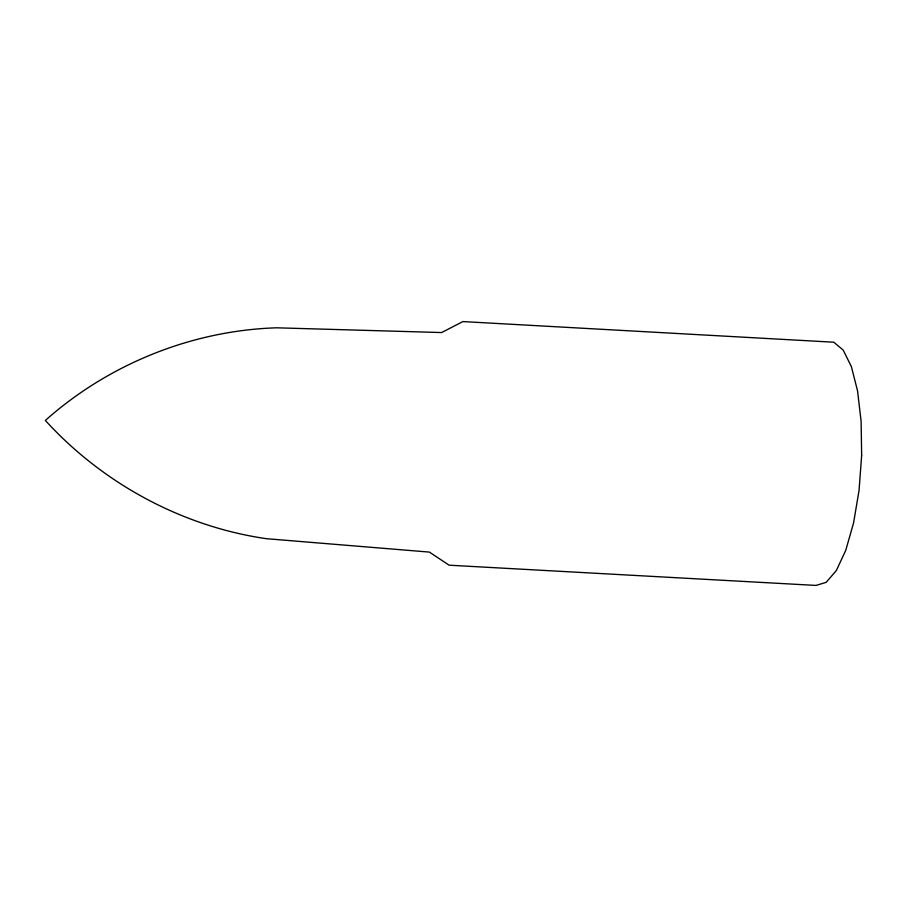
<?xml version="1.0" encoding="UTF-8"?>
<svg xmlns="http://www.w3.org/2000/svg" width="907" height="907" viewBox="0 0 907 907"><rect width="100%" height="100%" fill="white"/><g stroke="black" fill="none" stroke-linecap="round" stroke-linejoin="round"><path stroke-width="1.36" d="M861.65 455.507L859.054 490.415L853.566 522.954L845.743 550.356L836.333 570.56L826.164 582.351L816.051 585.423L449.124 565.197L429.385 552.091L266.567 538.713C182.239 526.548 102.672 483.42 45.35 420.44C108.613 364.07 192.103 330.397 276.782 327.812L441.596 332.552L462.899 321.577L833.771 342.211L843.181 350.079L851.356 366.553L857.546 390.86L861.117 421.324L861.65 455.507"/></g></svg>
